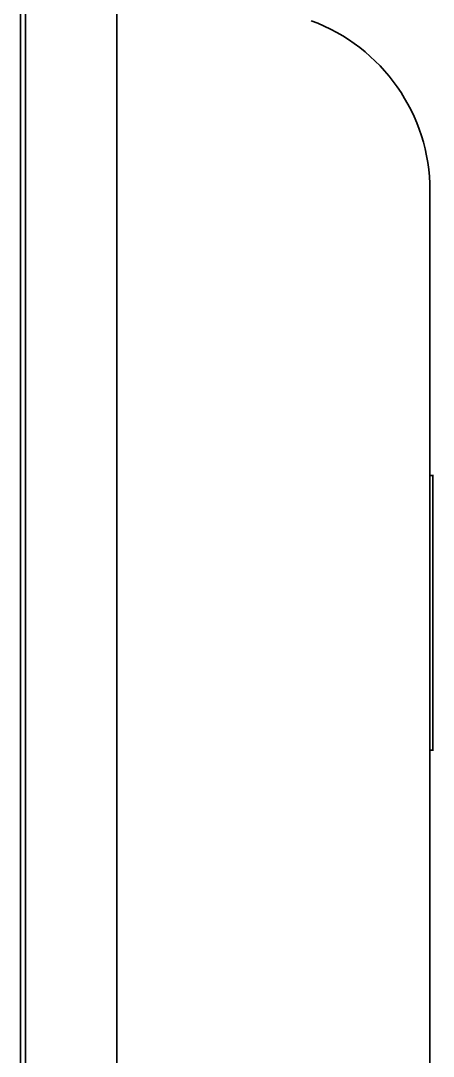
# Model space of a CAD drawing. Extents: x 6327 to 10269, y -393 to 3036.
# Drawn here: x 8112.1 to 8180.6, y 1442.7 to 1614.5 of the extents above; entities that cross this region are included whole.
import ezdxf

# ---------------------------------------------------------------- set-up
doc = ezdxf.new("R2010")
doc.units = 0
doc.header["$LTSCALE"] = 5
doc.layers.add('1', color=7, linetype='CONTINUOUS', true_color=0xffffff)

msp = doc.modelspace()

# ---------------------------------------------------------------- linework, layer by layer
at = {"layer": '1', "color": 7, "linetype": 'Continuous', "lineweight": 35}
for p, q in [((8128.07, 1906.9), (8128.07, 1388.23)), ((8112.07, 1903.19), (8112.07, 1374.13)), ((8112.87, 1374.53), (8112.87, 1900.8)), ((8180.07, 1586.29), (8180.07, 1416.97)), ((8180.64, 1539.01), (8180.07, 1539.01)), ((8180.64, 1524.17), (8180.57, 1524.17)), ((8180.57, 1508.28), (8180.64, 1508.28)), ((8180.07, 1493.44), (8180.64, 1493.44))]:
    msp.add_line(p, q, dxfattribs=at)
msp.add_arc((8150.07, 1586.29), 30, 0, 70, dxfattribs=at)
for points, knots in [([(8180.57, 1539.01), (8180.57, 1539.01), (8180.57, 1538.98), (8180.57, 1538.76), (8180.57, 1538.11), (8180.57, 1537.32), (8180.57, 1536.57), (8180.57, 1535.97), (8180.57, 1535.31), (8180.57, 1534.34), (8180.57, 1532.93), (8180.57, 1530.89), (8180.57, 1528.53), (8180.57, 1525.84), (8180.57, 1522.13), (8180.57, 1518.51), (8180.57, 1516.23)], [0, 0, 0, 0, 0.034207, 0.146688, 0.252216, 0.349395, 0.3946, 0.437484, 0.479307, 0.521207, 0.60434, 0.684977, 0.761127, 0.831047, 0.893743, 1, 1, 1, 1]), ([(8180.57, 1516.23), (8180.57, 1513.95), (8180.57, 1510.32), (8180.57, 1506.62), (8180.57, 1503.92), (8180.57, 1501.56), (8180.57, 1499.53), (8180.57, 1498.12), (8180.57, 1497.14), (8180.57, 1496.48), (8180.57, 1495.88), (8180.57, 1495.13), (8180.57, 1494.34), (8180.57, 1493.7), (8180.57, 1493.47), (8180.57, 1493.44), (8180.57, 1493.44)], [0, 0, 0, 0, 0.106257, 0.168953, 0.238873, 0.315023, 0.39566, 0.478793, 0.520693, 0.562516, 0.6054, 0.650605, 0.747784, 0.853312, 0.965793, 1, 1, 1, 1])]:
    msp.add_open_spline(points, degree=3, knots=knots, dxfattribs=at)

doc.saveas('drawing.dxf')
